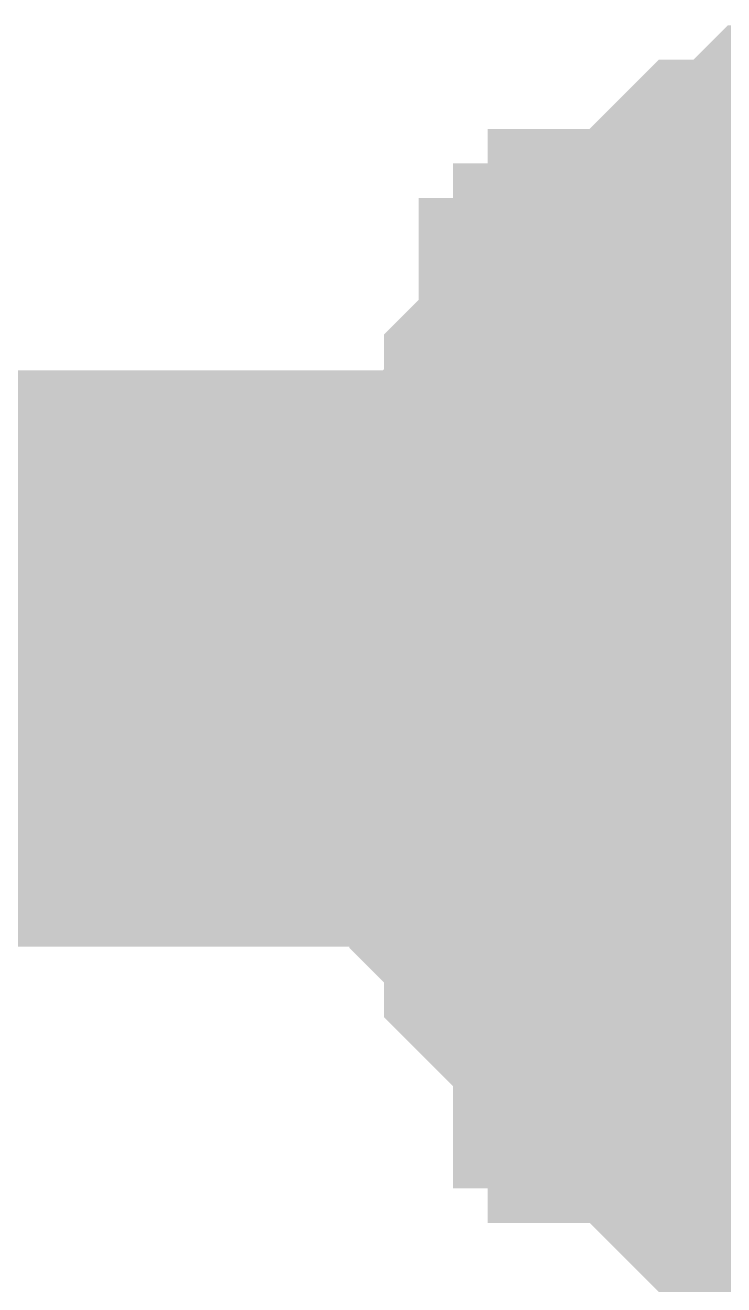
# Model space of a CAD drawing. Header units: inches. Extents: x 0 to 841, y 0 to 594.
# Drawn here: x 788.731 to 789.639, y 334.187 to 335.825 of the extents above; entities that cross this region are included whole.
import ezdxf

# ---------------------------------------------------------------- set-up
doc = ezdxf.new("R2010")
doc.units = ezdxf.units.IN
doc.layers.add('Sheet', color=255, linetype='Continuous')

msp = doc.modelspace()

# ---------------------------------------------------------------- linework, layer by layer
at = {"layer": 'Sheet'}
for points in [[(789.2572, 335.0009, 0.2997, 0.2997, 0), (789.2572, 335.0458, 0.2997, 0.2997, 0), (789.2572, 335.0907, 0.2997, 0.2997, 0), (789.2572, 335.0907, 0.2997, 0.2997, 0), (789.2572, 335.1357, 0.2997, 0.2997, 0), (789.2572, 335.1806, 0.2997, 0.2997, 0), (789.3021, 335.2255, 0.2997, 0.2997, 0), (789.3021, 335.2704, 0.2997, 0.2997, 0), (789.3021, 335.2704, 0.2997, 0.2997, 0), (789.347, 335.3153, 0.2997, 0.2997, 0), (789.347, 335.3603, 0.2997, 0.2997, 0), (789.347, 335.3603, 0.2997, 0.2997, 0), (789.392, 335.4052, 0.2997, 0.2997, 0), (789.392, 335.4501, 0.2997, 0.2997, 0), (789.4369, 335.4501, 0.2997, 0.2997, 0), (789.4369, 335.495, 0.2997, 0.2997, 0), (789.4818, 335.495, 0.2997, 0.2997, 0), (789.4818, 335.5399, 0.2997, 0.2997, 0), (789.5267, 335.5399, 0.2997, 0.2997, 0), (789.5716, 335.5848, 0.2997, 0.2997, 0), (789.5716, 335.5848, 0.2997, 0.2997, 0), (789.6165, 335.6298, 0.2997, 0.2997, 0), (789.6615, 335.6298, 0.2997, 0.2997, 0), (789.6615, 335.6298, 0.2997, 0.2997, 0), (789.7064, 335.6747, 0.2997, 0.2997, 0), (789.7513, 335.6747, 0.2997, 0.2997, 0), (789.7962, 335.6747, 0.2997, 0.2997, 0)], [(789.2572, 335.0009, 0.2997, 0.2997, 0), (789.2572, 335.0458, 0.2997, 0.2997, 0), (789.2572, 335.0907, 0.2997, 0.2997, 0), (789.2572, 335.0907, 0.2997, 0.2997, 0), (789.2572, 335.1357, 0.2997, 0.2997, 0), (789.2572, 335.1806, 0.2997, 0.2997, 0), (789.3021, 335.2255, 0.2997, 0.2997, 0), (789.3021, 335.2704, 0.2997, 0.2997, 0), (789.3021, 335.2704, 0.2997, 0.2997, 0), (789.347, 335.3153, 0.2997, 0.2997, 0), (789.347, 335.3603, 0.2997, 0.2997, 0), (789.347, 335.3603, 0.2997, 0.2997, 0), (789.392, 335.4052, 0.2997, 0.2997, 0), (789.392, 335.4501, 0.2997, 0.2997, 0), (789.4369, 335.4501, 0.2997, 0.2997, 0), (789.4369, 335.495, 0.2997, 0.2997, 0), (789.4818, 335.495, 0.2997, 0.2997, 0), (789.4818, 335.5399, 0.2997, 0.2997, 0), (789.5267, 335.5399, 0.2997, 0.2997, 0), (789.5716, 335.5848, 0.2997, 0.2997, 0), (789.5716, 335.5848, 0.2997, 0.2997, 0), (789.6165, 335.6298, 0.2997, 0.2997, 0), (789.6615, 335.6298, 0.2997, 0.2997, 0), (789.6615, 335.6298, 0.2997, 0.2997, 0), (789.7064, 335.6747, 0.2997, 0.2997, 0), (789.7513, 335.6747, 0.2997, 0.2997, 0), (789.7962, 335.6747, 0.2997, 0.2997, 0)], [(789.2572, 335.0009, 0.2997, 0.2997, 0), (789.2572, 335.0458, 0.2997, 0.2997, 0), (789.2572, 335.0907, 0.2997, 0.2997, 0), (789.2572, 335.0907, 0.2997, 0.2997, 0), (789.2572, 335.1357, 0.2997, 0.2997, 0), (789.2572, 335.1806, 0.2997, 0.2997, 0), (789.3021, 335.2255, 0.2997, 0.2997, 0), (789.3021, 335.2704, 0.2997, 0.2997, 0), (789.3021, 335.2704, 0.2997, 0.2997, 0), (789.347, 335.3153, 0.2997, 0.2997, 0), (789.347, 335.3603, 0.2997, 0.2997, 0), (789.347, 335.3603, 0.2997, 0.2997, 0), (789.392, 335.4052, 0.2997, 0.2997, 0), (789.392, 335.4501, 0.2997, 0.2997, 0), (789.4369, 335.4501, 0.2997, 0.2997, 0), (789.4369, 335.495, 0.2997, 0.2997, 0), (789.4818, 335.495, 0.2997, 0.2997, 0), (789.4818, 335.5399, 0.2997, 0.2997, 0), (789.5267, 335.5399, 0.2997, 0.2997, 0), (789.5716, 335.5848, 0.2997, 0.2997, 0), (789.5716, 335.5848, 0.2997, 0.2997, 0), (789.6165, 335.6298, 0.2997, 0.2997, 0), (789.6615, 335.6298, 0.2997, 0.2997, 0), (789.6615, 335.6298, 0.2997, 0.2997, 0), (789.7064, 335.6747, 0.2997, 0.2997, 0), (789.7513, 335.6747, 0.2997, 0.2997, 0), (789.7962, 335.6747, 0.2997, 0.2997, 0)], [(789.2572, 335.0009, 0.2997, 0.2997, 0), (789.2572, 335.0458, 0.2997, 0.2997, 0), (789.2572, 335.0907, 0.2997, 0.2997, 0), (789.2572, 335.0907, 0.2997, 0.2997, 0), (789.2572, 335.1357, 0.2997, 0.2997, 0), (789.2572, 335.1806, 0.2997, 0.2997, 0), (789.3021, 335.2255, 0.2997, 0.2997, 0), (789.3021, 335.2704, 0.2997, 0.2997, 0), (789.3021, 335.2704, 0.2997, 0.2997, 0), (789.347, 335.3153, 0.2997, 0.2997, 0), (789.347, 335.3603, 0.2997, 0.2997, 0), (789.347, 335.3603, 0.2997, 0.2997, 0), (789.392, 335.4052, 0.2997, 0.2997, 0), (789.392, 335.4501, 0.2997, 0.2997, 0), (789.4369, 335.4501, 0.2997, 0.2997, 0), (789.4369, 335.495, 0.2997, 0.2997, 0), (789.4818, 335.495, 0.2997, 0.2997, 0), (789.4818, 335.5399, 0.2997, 0.2997, 0), (789.5267, 335.5399, 0.2997, 0.2997, 0), (789.5716, 335.5848, 0.2997, 0.2997, 0), (789.5716, 335.5848, 0.2997, 0.2997, 0), (789.6165, 335.6298, 0.2997, 0.2997, 0), (789.6615, 335.6298, 0.2997, 0.2997, 0), (789.6615, 335.6298, 0.2997, 0.2997, 0), (789.7064, 335.6747, 0.2997, 0.2997, 0), (789.7513, 335.6747, 0.2997, 0.2997, 0), (789.7962, 335.6747, 0.2997, 0.2997, 0)], [(789.2572, 335.0009, 0.2997, 0.2997, 0), (789.2572, 335.0458, 0.2997, 0.2997, 0), (789.2572, 335.0907, 0.2997, 0.2997, 0), (789.2572, 335.0907, 0.2997, 0.2997, 0), (789.2572, 335.1357, 0.2997, 0.2997, 0), (789.2572, 335.1806, 0.2997, 0.2997, 0), (789.3021, 335.2255, 0.2997, 0.2997, 0), (789.3021, 335.2704, 0.2997, 0.2997, 0), (789.3021, 335.2704, 0.2997, 0.2997, 0), (789.347, 335.3153, 0.2997, 0.2997, 0), (789.347, 335.3603, 0.2997, 0.2997, 0), (789.347, 335.3603, 0.2997, 0.2997, 0), (789.392, 335.4052, 0.2997, 0.2997, 0), (789.392, 335.4501, 0.2997, 0.2997, 0), (789.4369, 335.4501, 0.2997, 0.2997, 0), (789.4369, 335.495, 0.2997, 0.2997, 0), (789.4818, 335.495, 0.2997, 0.2997, 0), (789.4818, 335.5399, 0.2997, 0.2997, 0), (789.5267, 335.5399, 0.2997, 0.2997, 0), (789.5716, 335.5848, 0.2997, 0.2997, 0), (789.5716, 335.5848, 0.2997, 0.2997, 0), (789.6165, 335.6298, 0.2997, 0.2997, 0), (789.6615, 335.6298, 0.2997, 0.2997, 0), (789.6615, 335.6298, 0.2997, 0.2997, 0), (789.7064, 335.6747, 0.2997, 0.2997, 0), (789.7513, 335.6747, 0.2997, 0.2997, 0), (789.7962, 335.6747, 0.2997, 0.2997, 0)], [(789.2572, 335.0009, 0.2997, 0.2997, 0), (789.2572, 335.0458, 0.2997, 0.2997, 0), (789.2572, 335.0907, 0.2997, 0.2997, 0), (789.2572, 335.0907, 0.2997, 0.2997, 0), (789.2572, 335.1357, 0.2997, 0.2997, 0), (789.2572, 335.1806, 0.2997, 0.2997, 0), (789.3021, 335.2255, 0.2997, 0.2997, 0), (789.3021, 335.2704, 0.2997, 0.2997, 0), (789.3021, 335.2704, 0.2997, 0.2997, 0), (789.347, 335.3153, 0.2997, 0.2997, 0), (789.347, 335.3603, 0.2997, 0.2997, 0), (789.347, 335.3603, 0.2997, 0.2997, 0), (789.392, 335.4052, 0.2997, 0.2997, 0), (789.392, 335.4501, 0.2997, 0.2997, 0), (789.4369, 335.4501, 0.2997, 0.2997, 0), (789.4369, 335.495, 0.2997, 0.2997, 0), (789.4818, 335.495, 0.2997, 0.2997, 0), (789.4818, 335.5399, 0.2997, 0.2997, 0), (789.5267, 335.5399, 0.2997, 0.2997, 0), (789.5716, 335.5848, 0.2997, 0.2997, 0), (789.5716, 335.5848, 0.2997, 0.2997, 0), (789.6165, 335.6298, 0.2997, 0.2997, 0), (789.6615, 335.6298, 0.2997, 0.2997, 0), (789.6615, 335.6298, 0.2997, 0.2997, 0), (789.7064, 335.6747, 0.2997, 0.2997, 0), (789.7513, 335.6747, 0.2997, 0.2997, 0), (789.7962, 335.6747, 0.2997, 0.2997, 0)], [(789.2572, 335.0009, 0.0991, 0.0991, 0), (789.2572, 335.0458, 0.0991, 0.0991, 0), (789.2572, 335.0907, 0.0991, 0.0991, 0), (789.2572, 335.0907, 0.0991, 0.0991, 0), (789.2572, 335.1357, 0.0991, 0.0991, 0), (789.2572, 335.1806, 0.0991, 0.0991, 0), (789.3021, 335.2255, 0.0991, 0.0991, 0), (789.3021, 335.2704, 0.0991, 0.0991, 0), (789.3021, 335.2704, 0.0991, 0.0991, 0), (789.347, 335.3153, 0.0991, 0.0991, 0), (789.347, 335.3603, 0.0991, 0.0991, 0), (789.347, 335.3603, 0.0991, 0.0991, 0), (789.392, 335.4052, 0.0991, 0.0991, 0), (789.392, 335.4501, 0.0991, 0.0991, 0), (789.4369, 335.4501, 0.0991, 0.0991, 0), (789.4369, 335.495, 0.0991, 0.0991, 0), (789.4818, 335.495, 0.0991, 0.0991, 0), (789.4818, 335.5399, 0.0991, 0.0991, 0), (789.5267, 335.5399, 0.0991, 0.0991, 0), (789.5716, 335.5848, 0.0991, 0.0991, 0), (789.5716, 335.5848, 0.0991, 0.0991, 0), (789.6165, 335.6298, 0.0991, 0.0991, 0), (789.6615, 335.6298, 0.0991, 0.0991, 0), (789.6615, 335.6298, 0.0991, 0.0991, 0), (789.7064, 335.6747, 0.0991, 0.0991, 0)], [(789.2572, 335.0009, 0.0991, 0.0991, 0), (789.2572, 335.0458, 0.0991, 0.0991, 0), (789.2572, 335.0907, 0.0991, 0.0991, 0), (789.2572, 335.0907, 0.0991, 0.0991, 0), (789.2572, 335.1357, 0.0991, 0.0991, 0), (789.2572, 335.1806, 0.0991, 0.0991, 0), (789.3021, 335.2255, 0.0991, 0.0991, 0), (789.3021, 335.2704, 0.0991, 0.0991, 0), (789.3021, 335.2704, 0.0991, 0.0991, 0), (789.347, 335.3153, 0.0991, 0.0991, 0), (789.347, 335.3603, 0.0991, 0.0991, 0), (789.347, 335.3603, 0.0991, 0.0991, 0), (789.392, 335.4052, 0.0991, 0.0991, 0), (789.392, 335.4501, 0.0991, 0.0991, 0), (789.4369, 335.4501, 0.0991, 0.0991, 0), (789.4369, 335.495, 0.0991, 0.0991, 0), (789.4818, 335.495, 0.0991, 0.0991, 0), (789.4818, 335.5399, 0.0991, 0.0991, 0), (789.5267, 335.5399, 0.0991, 0.0991, 0), (789.5716, 335.5848, 0.0991, 0.0991, 0), (789.5716, 335.5848, 0.0991, 0.0991, 0), (789.6165, 335.6298, 0.0991, 0.0991, 0), (789.6615, 335.6298, 0.0991, 0.0991, 0), (789.6615, 335.6298, 0.0991, 0.0991, 0), (789.7064, 335.6747, 0.0991, 0.0991, 0)], [(789.2572, 335.0009, 0.0991, 0.0991, 0), (789.2572, 335.0458, 0.0991, 0.0991, 0), (789.2572, 335.0907, 0.0991, 0.0991, 0), (789.2572, 335.0907, 0.0991, 0.0991, 0), (789.2572, 335.1357, 0.0991, 0.0991, 0), (789.2572, 335.1806, 0.0991, 0.0991, 0), (789.3021, 335.2255, 0.0991, 0.0991, 0), (789.3021, 335.2704, 0.0991, 0.0991, 0), (789.3021, 335.2704, 0.0991, 0.0991, 0), (789.347, 335.3153, 0.0991, 0.0991, 0), (789.347, 335.3603, 0.0991, 0.0991, 0), (789.347, 335.3603, 0.0991, 0.0991, 0), (789.392, 335.4052, 0.0991, 0.0991, 0), (789.392, 335.4501, 0.0991, 0.0991, 0), (789.4369, 335.4501, 0.0991, 0.0991, 0), (789.4369, 335.495, 0.0991, 0.0991, 0), (789.4818, 335.495, 0.0991, 0.0991, 0), (789.4818, 335.5399, 0.0991, 0.0991, 0), (789.5267, 335.5399, 0.0991, 0.0991, 0), (789.5716, 335.5848, 0.0991, 0.0991, 0), (789.5716, 335.5848, 0.0991, 0.0991, 0), (789.6165, 335.6298, 0.0991, 0.0991, 0), (789.6615, 335.6298, 0.0991, 0.0991, 0), (789.6615, 335.6298, 0.0991, 0.0991, 0), (789.7064, 335.6747, 0.0991, 0.0991, 0)], [(789.2572, 335.0009, 0.0991, 0.0991, 0), (789.2572, 335.0458, 0.0991, 0.0991, 0), (789.2572, 335.0907, 0.0991, 0.0991, 0), (789.2572, 335.0907, 0.0991, 0.0991, 0), (789.2572, 335.1357, 0.0991, 0.0991, 0), (789.2572, 335.1806, 0.0991, 0.0991, 0), (789.3021, 335.2255, 0.0991, 0.0991, 0), (789.3021, 335.2704, 0.0991, 0.0991, 0), (789.3021, 335.2704, 0.0991, 0.0991, 0), (789.347, 335.3153, 0.0991, 0.0991, 0), (789.347, 335.3603, 0.0991, 0.0991, 0), (789.347, 335.3603, 0.0991, 0.0991, 0), (789.392, 335.4052, 0.0991, 0.0991, 0), (789.392, 335.4501, 0.0991, 0.0991, 0), (789.4369, 335.4501, 0.0991, 0.0991, 0), (789.4369, 335.495, 0.0991, 0.0991, 0), (789.4818, 335.495, 0.0991, 0.0991, 0), (789.4818, 335.5399, 0.0991, 0.0991, 0), (789.5267, 335.5399, 0.0991, 0.0991, 0), (789.5716, 335.5848, 0.0991, 0.0991, 0), (789.5716, 335.5848, 0.0991, 0.0991, 0), (789.6165, 335.6298, 0.0991, 0.0991, 0), (789.6615, 335.6298, 0.0991, 0.0991, 0), (789.6615, 335.6298, 0.0991, 0.0991, 0), (789.7064, 335.6747, 0.0991, 0.0991, 0)], [(789.2572, 335.0009, 0.0991, 0.0991, 0), (789.2572, 335.0458, 0.0991, 0.0991, 0), (789.2572, 335.0907, 0.0991, 0.0991, 0), (789.2572, 335.0907, 0.0991, 0.0991, 0), (789.2572, 335.1357, 0.0991, 0.0991, 0), (789.2572, 335.1806, 0.0991, 0.0991, 0), (789.3021, 335.2255, 0.0991, 0.0991, 0), (789.3021, 335.2704, 0.0991, 0.0991, 0), (789.3021, 335.2704, 0.0991, 0.0991, 0), (789.347, 335.3153, 0.0991, 0.0991, 0), (789.347, 335.3603, 0.0991, 0.0991, 0), (789.347, 335.3603, 0.0991, 0.0991, 0), (789.392, 335.4052, 0.0991, 0.0991, 0), (789.392, 335.4501, 0.0991, 0.0991, 0), (789.4369, 335.4501, 0.0991, 0.0991, 0), (789.4369, 335.495, 0.0991, 0.0991, 0), (789.4818, 335.495, 0.0991, 0.0991, 0), (789.4818, 335.5399, 0.0991, 0.0991, 0), (789.5267, 335.5399, 0.0991, 0.0991, 0), (789.5716, 335.5848, 0.0991, 0.0991, 0), (789.5716, 335.5848, 0.0991, 0.0991, 0), (789.6165, 335.6298, 0.0991, 0.0991, 0), (789.6615, 335.6298, 0.0991, 0.0991, 0), (789.6615, 335.6298, 0.0991, 0.0991, 0), (789.7064, 335.6747, 0.0991, 0.0991, 0)], [(789.2572, 335.0009, 0.0991, 0.0991, 0), (789.2572, 335.0458, 0.0991, 0.0991, 0), (789.2572, 335.0907, 0.0991, 0.0991, 0), (789.2572, 335.0907, 0.0991, 0.0991, 0), (789.2572, 335.1357, 0.0991, 0.0991, 0), (789.2572, 335.1806, 0.0991, 0.0991, 0), (789.3021, 335.2255, 0.0991, 0.0991, 0), (789.3021, 335.2704, 0.0991, 0.0991, 0), (789.3021, 335.2704, 0.0991, 0.0991, 0), (789.347, 335.3153, 0.0991, 0.0991, 0), (789.347, 335.3603, 0.0991, 0.0991, 0), (789.347, 335.3603, 0.0991, 0.0991, 0), (789.392, 335.4052, 0.0991, 0.0991, 0), (789.392, 335.4501, 0.0991, 0.0991, 0), (789.4369, 335.4501, 0.0991, 0.0991, 0), (789.4369, 335.495, 0.0991, 0.0991, 0), (789.4818, 335.495, 0.0991, 0.0991, 0), (789.4818, 335.5399, 0.0991, 0.0991, 0), (789.5267, 335.5399, 0.0991, 0.0991, 0), (789.5716, 335.5848, 0.0991, 0.0991, 0), (789.5716, 335.5848, 0.0991, 0.0991, 0), (789.6165, 335.6298, 0.0991, 0.0991, 0), (789.6615, 335.6298, 0.0991, 0.0991, 0), (789.6615, 335.6298, 0.0991, 0.0991, 0), (789.7064, 335.6747, 0.0991, 0.0991, 0)], [(789.4818, 335.0009, 0.2997, 0.2997, 0), (789.4818, 335.0458, 0.2997, 0.2997, 0), (789.4818, 335.0458, 0.2997, 0.2997, 0), (789.4818, 335.0907, 0.2997, 0.2997, 0), (789.4818, 335.0907, 0.2997, 0.2997, 0), (789.4818, 335.1357, 0.2997, 0.2997, 0), (789.5267, 335.1357, 0.2997, 0.2997, 0), (789.5267, 335.1806, 0.2997, 0.2997, 0), (789.5267, 335.1806, 0.2997, 0.2997, 0), (789.5267, 335.2255, 0.2997, 0.2997, 0), (789.5267, 335.2255, 0.2997, 0.2997, 0), (789.5716, 335.2704, 0.2997, 0.2997, 0), (789.5716, 335.2704, 0.2997, 0.2997, 0), (789.5716, 335.3153, 0.2997, 0.2997, 0), (789.6165, 335.3153, 0.2997, 0.2997, 0), (789.6165, 335.3153, 0.2997, 0.2997, 0), (789.6165, 335.3603, 0.2997, 0.2997, 0), (789.6615, 335.3603, 0.2997, 0.2997, 0), (789.6615, 335.3603, 0.2997, 0.2997, 0), (789.7064, 335.4052, 0.2997, 0.2997, 0), (789.7064, 335.4052, 0.2997, 0.2997, 0), (789.7513, 335.4052, 0.2997, 0.2997, 0), (789.7513, 335.4501, 0.2997, 0.2997, 0), (789.7962, 335.4501, 0.2997, 0.2997, 0)], [(789.4818, 335.0009, 0.2997, 0.2997, 0), (789.4818, 335.0458, 0.2997, 0.2997, 0), (789.4818, 335.0458, 0.2997, 0.2997, 0), (789.4818, 335.0907, 0.2997, 0.2997, 0), (789.4818, 335.0907, 0.2997, 0.2997, 0), (789.4818, 335.1357, 0.2997, 0.2997, 0), (789.5267, 335.1357, 0.2997, 0.2997, 0), (789.5267, 335.1806, 0.2997, 0.2997, 0), (789.5267, 335.1806, 0.2997, 0.2997, 0), (789.5267, 335.2255, 0.2997, 0.2997, 0), (789.5267, 335.2255, 0.2997, 0.2997, 0), (789.5716, 335.2704, 0.2997, 0.2997, 0), (789.5716, 335.2704, 0.2997, 0.2997, 0), (789.5716, 335.3153, 0.2997, 0.2997, 0), (789.6165, 335.3153, 0.2997, 0.2997, 0), (789.6165, 335.3153, 0.2997, 0.2997, 0), (789.6165, 335.3603, 0.2997, 0.2997, 0), (789.6615, 335.3603, 0.2997, 0.2997, 0), (789.6615, 335.3603, 0.2997, 0.2997, 0), (789.7064, 335.4052, 0.2997, 0.2997, 0), (789.7064, 335.4052, 0.2997, 0.2997, 0), (789.7513, 335.4052, 0.2997, 0.2997, 0), (789.7513, 335.4501, 0.2997, 0.2997, 0), (789.7962, 335.4501, 0.2997, 0.2997, 0)], [(789.4818, 335.0009, 0.2997, 0.2997, 0), (789.4818, 335.0458, 0.2997, 0.2997, 0), (789.4818, 335.0458, 0.2997, 0.2997, 0), (789.4818, 335.0907, 0.2997, 0.2997, 0), (789.4818, 335.0907, 0.2997, 0.2997, 0), (789.4818, 335.1357, 0.2997, 0.2997, 0), (789.5267, 335.1357, 0.2997, 0.2997, 0), (789.5267, 335.1806, 0.2997, 0.2997, 0), (789.5267, 335.1806, 0.2997, 0.2997, 0), (789.5267, 335.2255, 0.2997, 0.2997, 0), (789.5267, 335.2255, 0.2997, 0.2997, 0), (789.5716, 335.2704, 0.2997, 0.2997, 0), (789.5716, 335.2704, 0.2997, 0.2997, 0), (789.5716, 335.3153, 0.2997, 0.2997, 0), (789.6165, 335.3153, 0.2997, 0.2997, 0), (789.6165, 335.3153, 0.2997, 0.2997, 0), (789.6165, 335.3603, 0.2997, 0.2997, 0), (789.6615, 335.3603, 0.2997, 0.2997, 0), (789.6615, 335.3603, 0.2997, 0.2997, 0), (789.7064, 335.4052, 0.2997, 0.2997, 0), (789.7064, 335.4052, 0.2997, 0.2997, 0), (789.7513, 335.4052, 0.2997, 0.2997, 0), (789.7513, 335.4501, 0.2997, 0.2997, 0), (789.7962, 335.4501, 0.2997, 0.2997, 0)], [(789.4818, 335.0009, 0.2997, 0.2997, 0), (789.4818, 335.0458, 0.2997, 0.2997, 0), (789.4818, 335.0458, 0.2997, 0.2997, 0), (789.4818, 335.0907, 0.2997, 0.2997, 0), (789.4818, 335.0907, 0.2997, 0.2997, 0), (789.4818, 335.1357, 0.2997, 0.2997, 0), (789.5267, 335.1357, 0.2997, 0.2997, 0), (789.5267, 335.1806, 0.2997, 0.2997, 0), (789.5267, 335.1806, 0.2997, 0.2997, 0), (789.5267, 335.2255, 0.2997, 0.2997, 0), (789.5267, 335.2255, 0.2997, 0.2997, 0), (789.5716, 335.2704, 0.2997, 0.2997, 0), (789.5716, 335.2704, 0.2997, 0.2997, 0), (789.5716, 335.3153, 0.2997, 0.2997, 0), (789.6165, 335.3153, 0.2997, 0.2997, 0), (789.6165, 335.3153, 0.2997, 0.2997, 0), (789.6165, 335.3603, 0.2997, 0.2997, 0), (789.6615, 335.3603, 0.2997, 0.2997, 0), (789.6615, 335.3603, 0.2997, 0.2997, 0), (789.7064, 335.4052, 0.2997, 0.2997, 0), (789.7064, 335.4052, 0.2997, 0.2997, 0), (789.7513, 335.4052, 0.2997, 0.2997, 0), (789.7513, 335.4501, 0.2997, 0.2997, 0), (789.7962, 335.4501, 0.2997, 0.2997, 0)], [(789.4818, 335.0009, 0.0991, 0.0991, 0), (789.4818, 335.0458, 0.0991, 0.0991, 0), (789.4818, 335.0458, 0.0991, 0.0991, 0), (789.4818, 335.0907, 0.0991, 0.0991, 0), (789.4818, 335.0907, 0.0991, 0.0991, 0), (789.4818, 335.1357, 0.0991, 0.0991, 0), (789.5267, 335.1357, 0.0991, 0.0991, 0), (789.5267, 335.1806, 0.0991, 0.0991, 0), (789.5267, 335.1806, 0.0991, 0.0991, 0), (789.5267, 335.2255, 0.0991, 0.0991, 0), (789.5267, 335.2255, 0.0991, 0.0991, 0), (789.5716, 335.2704, 0.0991, 0.0991, 0), (789.5716, 335.2704, 0.0991, 0.0991, 0), (789.5716, 335.3153, 0.0991, 0.0991, 0), (789.6165, 335.3153, 0.0991, 0.0991, 0), (789.6165, 335.3153, 0.0991, 0.0991, 0), (789.6165, 335.3603, 0.0991, 0.0991, 0), (789.6615, 335.3603, 0.0991, 0.0991, 0), (789.6615, 335.3603, 0.0991, 0.0991, 0), (789.7064, 335.4052, 0.0991, 0.0991, 0)], [(789.4818, 335.0009, 0.0991, 0.0991, 0), (789.4818, 335.0458, 0.0991, 0.0991, 0), (789.4818, 335.0458, 0.0991, 0.0991, 0), (789.4818, 335.0907, 0.0991, 0.0991, 0), (789.4818, 335.0907, 0.0991, 0.0991, 0), (789.4818, 335.1357, 0.0991, 0.0991, 0), (789.5267, 335.1357, 0.0991, 0.0991, 0), (789.5267, 335.1806, 0.0991, 0.0991, 0), (789.5267, 335.1806, 0.0991, 0.0991, 0), (789.5267, 335.2255, 0.0991, 0.0991, 0), (789.5267, 335.2255, 0.0991, 0.0991, 0), (789.5716, 335.2704, 0.0991, 0.0991, 0), (789.5716, 335.2704, 0.0991, 0.0991, 0), (789.5716, 335.3153, 0.0991, 0.0991, 0), (789.6165, 335.3153, 0.0991, 0.0991, 0), (789.6165, 335.3153, 0.0991, 0.0991, 0), (789.6165, 335.3603, 0.0991, 0.0991, 0), (789.6615, 335.3603, 0.0991, 0.0991, 0), (789.6615, 335.3603, 0.0991, 0.0991, 0), (789.7064, 335.4052, 0.0991, 0.0991, 0)], [(789.4818, 335.0009, 0.0991, 0.0991, 0), (789.4818, 335.0458, 0.0991, 0.0991, 0), (789.4818, 335.0458, 0.0991, 0.0991, 0), (789.4818, 335.0907, 0.0991, 0.0991, 0), (789.4818, 335.0907, 0.0991, 0.0991, 0), (789.4818, 335.1357, 0.0991, 0.0991, 0), (789.5267, 335.1357, 0.0991, 0.0991, 0), (789.5267, 335.1806, 0.0991, 0.0991, 0), (789.5267, 335.1806, 0.0991, 0.0991, 0), (789.5267, 335.2255, 0.0991, 0.0991, 0), (789.5267, 335.2255, 0.0991, 0.0991, 0), (789.5716, 335.2704, 0.0991, 0.0991, 0), (789.5716, 335.2704, 0.0991, 0.0991, 0), (789.5716, 335.3153, 0.0991, 0.0991, 0), (789.6165, 335.3153, 0.0991, 0.0991, 0), (789.6165, 335.3153, 0.0991, 0.0991, 0), (789.6165, 335.3603, 0.0991, 0.0991, 0), (789.6615, 335.3603, 0.0991, 0.0991, 0), (789.6615, 335.3603, 0.0991, 0.0991, 0), (789.7064, 335.4052, 0.0991, 0.0991, 0)], [(789.4818, 335.0009, 0.0991, 0.0991, 0), (789.4818, 335.0458, 0.0991, 0.0991, 0), (789.4818, 335.0458, 0.0991, 0.0991, 0), (789.4818, 335.0907, 0.0991, 0.0991, 0), (789.4818, 335.0907, 0.0991, 0.0991, 0), (789.4818, 335.1357, 0.0991, 0.0991, 0), (789.5267, 335.1357, 0.0991, 0.0991, 0), (789.5267, 335.1806, 0.0991, 0.0991, 0), (789.5267, 335.1806, 0.0991, 0.0991, 0), (789.5267, 335.2255, 0.0991, 0.0991, 0), (789.5267, 335.2255, 0.0991, 0.0991, 0), (789.5716, 335.2704, 0.0991, 0.0991, 0), (789.5716, 335.2704, 0.0991, 0.0991, 0), (789.5716, 335.3153, 0.0991, 0.0991, 0), (789.6165, 335.3153, 0.0991, 0.0991, 0), (789.6165, 335.3153, 0.0991, 0.0991, 0), (789.6165, 335.3603, 0.0991, 0.0991, 0), (789.6615, 335.3603, 0.0991, 0.0991, 0), (789.6615, 335.3603, 0.0991, 0.0991, 0), (789.7064, 335.4052, 0.0991, 0.0991, 0)], [(790.0208, 335.0009, 0.7493, 0.7493, 0), (752.5162, 335.0009, 0.7493, 0.7493, 0)], [(789.7962, 334.2822, 0.2997, 0.2997, 0), (789.7513, 334.2822, 0.2997, 0.2997, 0), (789.7064, 334.2822, 0.2997, 0.2997, 0), (789.6615, 334.3271, 0.2997, 0.2997, 0), (789.6615, 334.3271, 0.2997, 0.2997, 0), (789.6165, 334.3271, 0.2997, 0.2997, 0), (789.5716, 334.3721, 0.2997, 0.2997, 0), (789.5716, 334.3721, 0.2997, 0.2997, 0), (789.5267, 334.417, 0.2997, 0.2997, 0), (789.4818, 334.417, 0.2997, 0.2997, 0), (789.4818, 334.4619, 0.2997, 0.2997, 0), (789.4369, 334.4619, 0.2997, 0.2997, 0), (789.4369, 334.5068, 0.2997, 0.2997, 0), (789.392, 334.5517, 0.2997, 0.2997, 0), (789.392, 334.5517, 0.2997, 0.2997, 0), (789.347, 334.5966, 0.2997, 0.2997, 0), (789.347, 334.6416, 0.2997, 0.2997, 0), (789.347, 334.6416, 0.2997, 0.2997, 0), (789.3021, 334.6865, 0.2997, 0.2997, 0), (789.3021, 334.7314, 0.2997, 0.2997, 0), (789.3021, 334.7763, 0.2997, 0.2997, 0), (789.2572, 334.8212, 0.2997, 0.2997, 0), (789.2572, 334.8212, 0.2997, 0.2997, 0), (789.2572, 334.8662, 0.2997, 0.2997, 0), (789.2572, 334.9111, 0.2997, 0.2997, 0), (789.2572, 334.956, 0.2997, 0.2997, 0), (789.2572, 335.0009, 0.2997, 0.2997, 0)], [(789.2572, 335.0009, 0.2997, 0.2997, 0), (789.2572, 335.0009, 0.2997, 0.2997, 0)], [(789.7962, 334.2822, 0.2997, 0.2997, 0), (789.7513, 334.2822, 0.2997, 0.2997, 0), (789.7064, 334.2822, 0.2997, 0.2997, 0), (789.6615, 334.3271, 0.2997, 0.2997, 0), (789.6615, 334.3271, 0.2997, 0.2997, 0), (789.6165, 334.3271, 0.2997, 0.2997, 0), (789.5716, 334.3721, 0.2997, 0.2997, 0), (789.5716, 334.3721, 0.2997, 0.2997, 0), (789.5267, 334.417, 0.2997, 0.2997, 0), (789.4818, 334.417, 0.2997, 0.2997, 0), (789.4818, 334.4619, 0.2997, 0.2997, 0), (789.4369, 334.4619, 0.2997, 0.2997, 0), (789.4369, 334.5068, 0.2997, 0.2997, 0), (789.392, 334.5517, 0.2997, 0.2997, 0), (789.392, 334.5517, 0.2997, 0.2997, 0), (789.347, 334.5966, 0.2997, 0.2997, 0), (789.347, 334.6416, 0.2997, 0.2997, 0), (789.347, 334.6416, 0.2997, 0.2997, 0), (789.3021, 334.6865, 0.2997, 0.2997, 0), (789.3021, 334.7314, 0.2997, 0.2997, 0), (789.3021, 334.7763, 0.2997, 0.2997, 0), (789.2572, 334.8212, 0.2997, 0.2997, 0), (789.2572, 334.8212, 0.2997, 0.2997, 0), (789.2572, 334.8662, 0.2997, 0.2997, 0), (789.2572, 334.9111, 0.2997, 0.2997, 0), (789.2572, 334.956, 0.2997, 0.2997, 0), (789.2572, 335.0009, 0.2997, 0.2997, 0)], [(789.2572, 335.0009, 0.2997, 0.2997, 0), (789.2572, 335.0009, 0.2997, 0.2997, 0)], [(789.7962, 334.2822, 0.2997, 0.2997, 0), (789.7513, 334.2822, 0.2997, 0.2997, 0), (789.7064, 334.2822, 0.2997, 0.2997, 0), (789.6615, 334.3271, 0.2997, 0.2997, 0), (789.6615, 334.3271, 0.2997, 0.2997, 0), (789.6165, 334.3271, 0.2997, 0.2997, 0), (789.5716, 334.3721, 0.2997, 0.2997, 0), (789.5716, 334.3721, 0.2997, 0.2997, 0), (789.5267, 334.417, 0.2997, 0.2997, 0), (789.4818, 334.417, 0.2997, 0.2997, 0), (789.4818, 334.4619, 0.2997, 0.2997, 0), (789.4369, 334.4619, 0.2997, 0.2997, 0), (789.4369, 334.5068, 0.2997, 0.2997, 0), (789.392, 334.5517, 0.2997, 0.2997, 0), (789.392, 334.5517, 0.2997, 0.2997, 0), (789.347, 334.5966, 0.2997, 0.2997, 0), (789.347, 334.6416, 0.2997, 0.2997, 0), (789.347, 334.6416, 0.2997, 0.2997, 0), (789.3021, 334.6865, 0.2997, 0.2997, 0), (789.3021, 334.7314, 0.2997, 0.2997, 0), (789.3021, 334.7763, 0.2997, 0.2997, 0), (789.2572, 334.8212, 0.2997, 0.2997, 0), (789.2572, 334.8212, 0.2997, 0.2997, 0), (789.2572, 334.8662, 0.2997, 0.2997, 0), (789.2572, 334.9111, 0.2997, 0.2997, 0), (789.2572, 334.956, 0.2997, 0.2997, 0), (789.2572, 335.0009, 0.2997, 0.2997, 0)], [(789.2572, 335.0009, 0.2997, 0.2997, 0), (789.2572, 335.0009, 0.2997, 0.2997, 0)], [(789.7962, 334.2822, 0.2997, 0.2997, 0), (789.7513, 334.2822, 0.2997, 0.2997, 0), (789.7064, 334.2822, 0.2997, 0.2997, 0), (789.6615, 334.3271, 0.2997, 0.2997, 0), (789.6615, 334.3271, 0.2997, 0.2997, 0), (789.6165, 334.3271, 0.2997, 0.2997, 0), (789.5716, 334.3721, 0.2997, 0.2997, 0), (789.5716, 334.3721, 0.2997, 0.2997, 0), (789.5267, 334.417, 0.2997, 0.2997, 0), (789.4818, 334.417, 0.2997, 0.2997, 0), (789.4818, 334.4619, 0.2997, 0.2997, 0), (789.4369, 334.4619, 0.2997, 0.2997, 0), (789.4369, 334.5068, 0.2997, 0.2997, 0), (789.392, 334.5517, 0.2997, 0.2997, 0), (789.392, 334.5517, 0.2997, 0.2997, 0), (789.347, 334.5966, 0.2997, 0.2997, 0), (789.347, 334.6416, 0.2997, 0.2997, 0), (789.347, 334.6416, 0.2997, 0.2997, 0), (789.3021, 334.6865, 0.2997, 0.2997, 0), (789.3021, 334.7314, 0.2997, 0.2997, 0), (789.3021, 334.7763, 0.2997, 0.2997, 0), (789.2572, 334.8212, 0.2997, 0.2997, 0), (789.2572, 334.8212, 0.2997, 0.2997, 0), (789.2572, 334.8662, 0.2997, 0.2997, 0), (789.2572, 334.9111, 0.2997, 0.2997, 0), (789.2572, 334.956, 0.2997, 0.2997, 0), (789.2572, 335.0009, 0.2997, 0.2997, 0)], [(789.2572, 335.0009, 0.2997, 0.2997, 0), (789.2572, 335.0009, 0.2997, 0.2997, 0)], [(789.7962, 334.2822, 0.2997, 0.2997, 0), (789.7513, 334.2822, 0.2997, 0.2997, 0), (789.7064, 334.2822, 0.2997, 0.2997, 0), (789.6615, 334.3271, 0.2997, 0.2997, 0), (789.6615, 334.3271, 0.2997, 0.2997, 0), (789.6165, 334.3271, 0.2997, 0.2997, 0), (789.5716, 334.3721, 0.2997, 0.2997, 0), (789.5716, 334.3721, 0.2997, 0.2997, 0), (789.5267, 334.417, 0.2997, 0.2997, 0), (789.4818, 334.417, 0.2997, 0.2997, 0), (789.4818, 334.4619, 0.2997, 0.2997, 0), (789.4369, 334.4619, 0.2997, 0.2997, 0), (789.4369, 334.5068, 0.2997, 0.2997, 0), (789.392, 334.5517, 0.2997, 0.2997, 0), (789.392, 334.5517, 0.2997, 0.2997, 0), (789.347, 334.5966, 0.2997, 0.2997, 0), (789.347, 334.6416, 0.2997, 0.2997, 0), (789.347, 334.6416, 0.2997, 0.2997, 0), (789.3021, 334.6865, 0.2997, 0.2997, 0), (789.3021, 334.7314, 0.2997, 0.2997, 0), (789.3021, 334.7763, 0.2997, 0.2997, 0), (789.2572, 334.8212, 0.2997, 0.2997, 0), (789.2572, 334.8212, 0.2997, 0.2997, 0), (789.2572, 334.8662, 0.2997, 0.2997, 0), (789.2572, 334.9111, 0.2997, 0.2997, 0), (789.2572, 334.956, 0.2997, 0.2997, 0), (789.2572, 335.0009, 0.2997, 0.2997, 0)], [(789.2572, 335.0009, 0.2997, 0.2997, 0), (789.2572, 335.0009, 0.2997, 0.2997, 0)], [(789.7962, 334.2822, 0.2997, 0.2997, 0), (789.7513, 334.2822, 0.2997, 0.2997, 0), (789.7064, 334.2822, 0.2997, 0.2997, 0), (789.6615, 334.3271, 0.2997, 0.2997, 0), (789.6615, 334.3271, 0.2997, 0.2997, 0), (789.6165, 334.3271, 0.2997, 0.2997, 0), (789.5716, 334.3721, 0.2997, 0.2997, 0), (789.5716, 334.3721, 0.2997, 0.2997, 0), (789.5267, 334.417, 0.2997, 0.2997, 0), (789.4818, 334.417, 0.2997, 0.2997, 0), (789.4818, 334.4619, 0.2997, 0.2997, 0), (789.4369, 334.4619, 0.2997, 0.2997, 0), (789.4369, 334.5068, 0.2997, 0.2997, 0), (789.392, 334.5517, 0.2997, 0.2997, 0), (789.392, 334.5517, 0.2997, 0.2997, 0), (789.347, 334.5966, 0.2997, 0.2997, 0), (789.347, 334.6416, 0.2997, 0.2997, 0), (789.347, 334.6416, 0.2997, 0.2997, 0), (789.3021, 334.6865, 0.2997, 0.2997, 0), (789.3021, 334.7314, 0.2997, 0.2997, 0), (789.3021, 334.7763, 0.2997, 0.2997, 0), (789.2572, 334.8212, 0.2997, 0.2997, 0), (789.2572, 334.8212, 0.2997, 0.2997, 0), (789.2572, 334.8662, 0.2997, 0.2997, 0), (789.2572, 334.9111, 0.2997, 0.2997, 0), (789.2572, 334.956, 0.2997, 0.2997, 0), (789.2572, 335.0009, 0.2997, 0.2997, 0)], [(789.2572, 335.0009, 0.2997, 0.2997, 0), (789.2572, 335.0009, 0.2997, 0.2997, 0)], [(789.7962, 334.5068, 0.2997, 0.2997, 0), (789.7513, 334.5068, 0.2997, 0.2997, 0), (789.7513, 334.5517, 0.2997, 0.2997, 0), (789.7064, 334.5517, 0.2997, 0.2997, 0), (789.7064, 334.5517, 0.2997, 0.2997, 0), (789.6615, 334.5966, 0.2997, 0.2997, 0), (789.6615, 334.5966, 0.2997, 0.2997, 0), (789.6165, 334.5966, 0.2997, 0.2997, 0), (789.6165, 334.6416, 0.2997, 0.2997, 0), (789.6165, 334.6416, 0.2997, 0.2997, 0), (789.5716, 334.6865, 0.2997, 0.2997, 0), (789.5716, 334.6865, 0.2997, 0.2997, 0), (789.5716, 334.7314, 0.2997, 0.2997, 0), (789.5267, 334.7314, 0.2997, 0.2997, 0), (789.5267, 334.7763, 0.2997, 0.2997, 0), (789.5267, 334.7763, 0.2997, 0.2997, 0), (789.5267, 334.8212, 0.2997, 0.2997, 0), (789.5267, 334.8212, 0.2997, 0.2997, 0), (789.4818, 334.8662, 0.2997, 0.2997, 0), (789.4818, 334.8662, 0.2997, 0.2997, 0), (789.4818, 334.9111, 0.2997, 0.2997, 0), (789.4818, 334.956, 0.2997, 0.2997, 0), (789.4818, 334.956, 0.2997, 0.2997, 0), (789.4818, 335.0009, 0.2997, 0.2997, 0)], [(789.4818, 335.0009, 0.2997, 0.2997, 0), (789.4818, 335.0009, 0.2997, 0.2997, 0)], [(789.7962, 334.5068, 0.2997, 0.2997, 0), (789.7513, 334.5068, 0.2997, 0.2997, 0), (789.7513, 334.5517, 0.2997, 0.2997, 0), (789.7064, 334.5517, 0.2997, 0.2997, 0), (789.7064, 334.5517, 0.2997, 0.2997, 0), (789.6615, 334.5966, 0.2997, 0.2997, 0), (789.6615, 334.5966, 0.2997, 0.2997, 0), (789.6165, 334.5966, 0.2997, 0.2997, 0), (789.6165, 334.6416, 0.2997, 0.2997, 0), (789.6165, 334.6416, 0.2997, 0.2997, 0), (789.5716, 334.6865, 0.2997, 0.2997, 0), (789.5716, 334.6865, 0.2997, 0.2997, 0), (789.5716, 334.7314, 0.2997, 0.2997, 0), (789.5267, 334.7314, 0.2997, 0.2997, 0), (789.5267, 334.7763, 0.2997, 0.2997, 0), (789.5267, 334.7763, 0.2997, 0.2997, 0), (789.5267, 334.8212, 0.2997, 0.2997, 0), (789.5267, 334.8212, 0.2997, 0.2997, 0), (789.4818, 334.8662, 0.2997, 0.2997, 0), (789.4818, 334.8662, 0.2997, 0.2997, 0), (789.4818, 334.9111, 0.2997, 0.2997, 0), (789.4818, 334.956, 0.2997, 0.2997, 0), (789.4818, 334.956, 0.2997, 0.2997, 0), (789.4818, 335.0009, 0.2997, 0.2997, 0)], [(789.4818, 335.0009, 0.2997, 0.2997, 0), (789.4818, 335.0009, 0.2997, 0.2997, 0)], [(789.7962, 334.5068, 0.2997, 0.2997, 0), (789.7513, 334.5068, 0.2997, 0.2997, 0), (789.7513, 334.5517, 0.2997, 0.2997, 0), (789.7064, 334.5517, 0.2997, 0.2997, 0), (789.7064, 334.5517, 0.2997, 0.2997, 0), (789.6615, 334.5966, 0.2997, 0.2997, 0), (789.6615, 334.5966, 0.2997, 0.2997, 0), (789.6165, 334.5966, 0.2997, 0.2997, 0), (789.6165, 334.6416, 0.2997, 0.2997, 0), (789.6165, 334.6416, 0.2997, 0.2997, 0), (789.5716, 334.6865, 0.2997, 0.2997, 0), (789.5716, 334.6865, 0.2997, 0.2997, 0), (789.5716, 334.7314, 0.2997, 0.2997, 0), (789.5267, 334.7314, 0.2997, 0.2997, 0), (789.5267, 334.7763, 0.2997, 0.2997, 0), (789.5267, 334.7763, 0.2997, 0.2997, 0), (789.5267, 334.8212, 0.2997, 0.2997, 0), (789.5267, 334.8212, 0.2997, 0.2997, 0), (789.4818, 334.8662, 0.2997, 0.2997, 0), (789.4818, 334.8662, 0.2997, 0.2997, 0), (789.4818, 334.9111, 0.2997, 0.2997, 0), (789.4818, 334.956, 0.2997, 0.2997, 0), (789.4818, 334.956, 0.2997, 0.2997, 0), (789.4818, 335.0009, 0.2997, 0.2997, 0)], [(789.4818, 335.0009, 0.2997, 0.2997, 0), (789.4818, 335.0009, 0.2997, 0.2997, 0)], [(789.7962, 334.5068, 0.2997, 0.2997, 0), (789.7513, 334.5068, 0.2997, 0.2997, 0), (789.7513, 334.5517, 0.2997, 0.2997, 0), (789.7064, 334.5517, 0.2997, 0.2997, 0), (789.7064, 334.5517, 0.2997, 0.2997, 0), (789.6615, 334.5966, 0.2997, 0.2997, 0), (789.6615, 334.5966, 0.2997, 0.2997, 0), (789.6165, 334.5966, 0.2997, 0.2997, 0), (789.6165, 334.6416, 0.2997, 0.2997, 0), (789.6165, 334.6416, 0.2997, 0.2997, 0), (789.5716, 334.6865, 0.2997, 0.2997, 0), (789.5716, 334.6865, 0.2997, 0.2997, 0), (789.5716, 334.7314, 0.2997, 0.2997, 0), (789.5267, 334.7314, 0.2997, 0.2997, 0), (789.5267, 334.7763, 0.2997, 0.2997, 0), (789.5267, 334.7763, 0.2997, 0.2997, 0), (789.5267, 334.8212, 0.2997, 0.2997, 0), (789.5267, 334.8212, 0.2997, 0.2997, 0), (789.4818, 334.8662, 0.2997, 0.2997, 0), (789.4818, 334.8662, 0.2997, 0.2997, 0), (789.4818, 334.9111, 0.2997, 0.2997, 0), (789.4818, 334.956, 0.2997, 0.2997, 0), (789.4818, 334.956, 0.2997, 0.2997, 0), (789.4818, 335.0009, 0.2997, 0.2997, 0)], [(789.4818, 335.0009, 0.2997, 0.2997, 0), (789.4818, 335.0009, 0.2997, 0.2997, 0)], [(789.7064, 334.2822, 0.0991, 0.0991, 0), (789.6615, 334.3271, 0.0991, 0.0991, 0), (789.6615, 334.3271, 0.0991, 0.0991, 0), (789.6165, 334.3271, 0.0991, 0.0991, 0), (789.5716, 334.3721, 0.0991, 0.0991, 0), (789.5716, 334.3721, 0.0991, 0.0991, 0), (789.5267, 334.417, 0.0991, 0.0991, 0), (789.4818, 334.417, 0.0991, 0.0991, 0), (789.4818, 334.4619, 0.0991, 0.0991, 0), (789.4369, 334.4619, 0.0991, 0.0991, 0), (789.4369, 334.5068, 0.0991, 0.0991, 0), (789.392, 334.5517, 0.0991, 0.0991, 0), (789.392, 334.5517, 0.0991, 0.0991, 0), (789.347, 334.5966, 0.0991, 0.0991, 0), (789.347, 334.6416, 0.0991, 0.0991, 0), (789.347, 334.6416, 0.0991, 0.0991, 0), (789.3021, 334.6865, 0.0991, 0.0991, 0), (789.3021, 334.7314, 0.0991, 0.0991, 0), (789.3021, 334.7763, 0.0991, 0.0991, 0), (789.2572, 334.8212, 0.0991, 0.0991, 0), (789.2572, 334.8212, 0.0991, 0.0991, 0), (789.2572, 334.8662, 0.0991, 0.0991, 0), (789.2572, 334.9111, 0.0991, 0.0991, 0), (789.2572, 334.956, 0.0991, 0.0991, 0), (789.2572, 335.0009, 0.0991, 0.0991, 0)], [(789.2572, 335.0009, 0.0991, 0.0991, 0), (789.2572, 335.0009, 0.0991, 0.0991, 0)], [(789.7064, 334.2822, 0.0991, 0.0991, 0), (789.6615, 334.3271, 0.0991, 0.0991, 0), (789.6615, 334.3271, 0.0991, 0.0991, 0), (789.6165, 334.3271, 0.0991, 0.0991, 0), (789.5716, 334.3721, 0.0991, 0.0991, 0), (789.5716, 334.3721, 0.0991, 0.0991, 0), (789.5267, 334.417, 0.0991, 0.0991, 0), (789.4818, 334.417, 0.0991, 0.0991, 0), (789.4818, 334.4619, 0.0991, 0.0991, 0), (789.4369, 334.4619, 0.0991, 0.0991, 0), (789.4369, 334.5068, 0.0991, 0.0991, 0), (789.392, 334.5517, 0.0991, 0.0991, 0), (789.392, 334.5517, 0.0991, 0.0991, 0), (789.347, 334.5966, 0.0991, 0.0991, 0), (789.347, 334.6416, 0.0991, 0.0991, 0), (789.347, 334.6416, 0.0991, 0.0991, 0), (789.3021, 334.6865, 0.0991, 0.0991, 0), (789.3021, 334.7314, 0.0991, 0.0991, 0), (789.3021, 334.7763, 0.0991, 0.0991, 0), (789.2572, 334.8212, 0.0991, 0.0991, 0), (789.2572, 334.8212, 0.0991, 0.0991, 0), (789.2572, 334.8662, 0.0991, 0.0991, 0), (789.2572, 334.9111, 0.0991, 0.0991, 0), (789.2572, 334.956, 0.0991, 0.0991, 0), (789.2572, 335.0009, 0.0991, 0.0991, 0)], [(789.2572, 335.0009, 0.0991, 0.0991, 0), (789.2572, 335.0009, 0.0991, 0.0991, 0)], [(789.7064, 334.2822, 0.0991, 0.0991, 0), (789.6615, 334.3271, 0.0991, 0.0991, 0), (789.6615, 334.3271, 0.0991, 0.0991, 0), (789.6165, 334.3271, 0.0991, 0.0991, 0), (789.5716, 334.3721, 0.0991, 0.0991, 0), (789.5716, 334.3721, 0.0991, 0.0991, 0), (789.5267, 334.417, 0.0991, 0.0991, 0), (789.4818, 334.417, 0.0991, 0.0991, 0), (789.4818, 334.4619, 0.0991, 0.0991, 0), (789.4369, 334.4619, 0.0991, 0.0991, 0), (789.4369, 334.5068, 0.0991, 0.0991, 0), (789.392, 334.5517, 0.0991, 0.0991, 0), (789.392, 334.5517, 0.0991, 0.0991, 0), (789.347, 334.5966, 0.0991, 0.0991, 0), (789.347, 334.6416, 0.0991, 0.0991, 0), (789.347, 334.6416, 0.0991, 0.0991, 0), (789.3021, 334.6865, 0.0991, 0.0991, 0), (789.3021, 334.7314, 0.0991, 0.0991, 0), (789.3021, 334.7763, 0.0991, 0.0991, 0), (789.2572, 334.8212, 0.0991, 0.0991, 0), (789.2572, 334.8212, 0.0991, 0.0991, 0), (789.2572, 334.8662, 0.0991, 0.0991, 0), (789.2572, 334.9111, 0.0991, 0.0991, 0), (789.2572, 334.956, 0.0991, 0.0991, 0), (789.2572, 335.0009, 0.0991, 0.0991, 0)], [(789.2572, 335.0009, 0.0991, 0.0991, 0), (789.2572, 335.0009, 0.0991, 0.0991, 0)], [(789.7064, 334.2822, 0.0991, 0.0991, 0), (789.6615, 334.3271, 0.0991, 0.0991, 0), (789.6615, 334.3271, 0.0991, 0.0991, 0), (789.6165, 334.3271, 0.0991, 0.0991, 0), (789.5716, 334.3721, 0.0991, 0.0991, 0), (789.5716, 334.3721, 0.0991, 0.0991, 0), (789.5267, 334.417, 0.0991, 0.0991, 0), (789.4818, 334.417, 0.0991, 0.0991, 0), (789.4818, 334.4619, 0.0991, 0.0991, 0), (789.4369, 334.4619, 0.0991, 0.0991, 0), (789.4369, 334.5068, 0.0991, 0.0991, 0), (789.392, 334.5517, 0.0991, 0.0991, 0), (789.392, 334.5517, 0.0991, 0.0991, 0), (789.347, 334.5966, 0.0991, 0.0991, 0), (789.347, 334.6416, 0.0991, 0.0991, 0), (789.347, 334.6416, 0.0991, 0.0991, 0), (789.3021, 334.6865, 0.0991, 0.0991, 0), (789.3021, 334.7314, 0.0991, 0.0991, 0), (789.3021, 334.7763, 0.0991, 0.0991, 0), (789.2572, 334.8212, 0.0991, 0.0991, 0), (789.2572, 334.8212, 0.0991, 0.0991, 0), (789.2572, 334.8662, 0.0991, 0.0991, 0), (789.2572, 334.9111, 0.0991, 0.0991, 0), (789.2572, 334.956, 0.0991, 0.0991, 0), (789.2572, 335.0009, 0.0991, 0.0991, 0)], [(789.2572, 335.0009, 0.0991, 0.0991, 0), (789.2572, 335.0009, 0.0991, 0.0991, 0)], [(789.7064, 334.2822, 0.0991, 0.0991, 0), (789.6615, 334.3271, 0.0991, 0.0991, 0), (789.6615, 334.3271, 0.0991, 0.0991, 0), (789.6165, 334.3271, 0.0991, 0.0991, 0), (789.5716, 334.3721, 0.0991, 0.0991, 0), (789.5716, 334.3721, 0.0991, 0.0991, 0), (789.5267, 334.417, 0.0991, 0.0991, 0), (789.4818, 334.417, 0.0991, 0.0991, 0), (789.4818, 334.4619, 0.0991, 0.0991, 0), (789.4369, 334.4619, 0.0991, 0.0991, 0), (789.4369, 334.5068, 0.0991, 0.0991, 0), (789.392, 334.5517, 0.0991, 0.0991, 0), (789.392, 334.5517, 0.0991, 0.0991, 0), (789.347, 334.5966, 0.0991, 0.0991, 0), (789.347, 334.6416, 0.0991, 0.0991, 0), (789.347, 334.6416, 0.0991, 0.0991, 0), (789.3021, 334.6865, 0.0991, 0.0991, 0), (789.3021, 334.7314, 0.0991, 0.0991, 0), (789.3021, 334.7763, 0.0991, 0.0991, 0), (789.2572, 334.8212, 0.0991, 0.0991, 0), (789.2572, 334.8212, 0.0991, 0.0991, 0), (789.2572, 334.8662, 0.0991, 0.0991, 0), (789.2572, 334.9111, 0.0991, 0.0991, 0), (789.2572, 334.956, 0.0991, 0.0991, 0), (789.2572, 335.0009, 0.0991, 0.0991, 0)], [(789.2572, 335.0009, 0.0991, 0.0991, 0), (789.2572, 335.0009, 0.0991, 0.0991, 0)], [(789.7064, 334.2822, 0.0991, 0.0991, 0), (789.6615, 334.3271, 0.0991, 0.0991, 0), (789.6615, 334.3271, 0.0991, 0.0991, 0), (789.6165, 334.3271, 0.0991, 0.0991, 0), (789.5716, 334.3721, 0.0991, 0.0991, 0), (789.5716, 334.3721, 0.0991, 0.0991, 0), (789.5267, 334.417, 0.0991, 0.0991, 0), (789.4818, 334.417, 0.0991, 0.0991, 0), (789.4818, 334.4619, 0.0991, 0.0991, 0), (789.4369, 334.4619, 0.0991, 0.0991, 0), (789.4369, 334.5068, 0.0991, 0.0991, 0), (789.392, 334.5517, 0.0991, 0.0991, 0), (789.392, 334.5517, 0.0991, 0.0991, 0), (789.347, 334.5966, 0.0991, 0.0991, 0), (789.347, 334.6416, 0.0991, 0.0991, 0), (789.347, 334.6416, 0.0991, 0.0991, 0), (789.3021, 334.6865, 0.0991, 0.0991, 0), (789.3021, 334.7314, 0.0991, 0.0991, 0), (789.3021, 334.7763, 0.0991, 0.0991, 0), (789.2572, 334.8212, 0.0991, 0.0991, 0), (789.2572, 334.8212, 0.0991, 0.0991, 0), (789.2572, 334.8662, 0.0991, 0.0991, 0), (789.2572, 334.9111, 0.0991, 0.0991, 0), (789.2572, 334.956, 0.0991, 0.0991, 0), (789.2572, 335.0009, 0.0991, 0.0991, 0)], [(789.2572, 335.0009, 0.0991, 0.0991, 0), (789.2572, 335.0009, 0.0991, 0.0991, 0)], [(789.7064, 334.5517, 0.0991, 0.0991, 0), (789.6615, 334.5966, 0.0991, 0.0991, 0), (789.6615, 334.5966, 0.0991, 0.0991, 0), (789.6165, 334.5966, 0.0991, 0.0991, 0), (789.6165, 334.6416, 0.0991, 0.0991, 0), (789.6165, 334.6416, 0.0991, 0.0991, 0), (789.5716, 334.6865, 0.0991, 0.0991, 0), (789.5716, 334.6865, 0.0991, 0.0991, 0), (789.5716, 334.7314, 0.0991, 0.0991, 0), (789.5267, 334.7314, 0.0991, 0.0991, 0), (789.5267, 334.7763, 0.0991, 0.0991, 0), (789.5267, 334.7763, 0.0991, 0.0991, 0), (789.5267, 334.8212, 0.0991, 0.0991, 0), (789.5267, 334.8212, 0.0991, 0.0991, 0), (789.4818, 334.8662, 0.0991, 0.0991, 0), (789.4818, 334.8662, 0.0991, 0.0991, 0), (789.4818, 334.9111, 0.0991, 0.0991, 0), (789.4818, 334.956, 0.0991, 0.0991, 0), (789.4818, 334.956, 0.0991, 0.0991, 0), (789.4818, 335.0009, 0.0991, 0.0991, 0)], [(789.4818, 335.0009, 0.0991, 0.0991, 0), (789.4818, 335.0009, 0.0991, 0.0991, 0)], [(789.7064, 334.5517, 0.0991, 0.0991, 0), (789.6615, 334.5966, 0.0991, 0.0991, 0), (789.6615, 334.5966, 0.0991, 0.0991, 0), (789.6165, 334.5966, 0.0991, 0.0991, 0), (789.6165, 334.6416, 0.0991, 0.0991, 0), (789.6165, 334.6416, 0.0991, 0.0991, 0), (789.5716, 334.6865, 0.0991, 0.0991, 0), (789.5716, 334.6865, 0.0991, 0.0991, 0), (789.5716, 334.7314, 0.0991, 0.0991, 0), (789.5267, 334.7314, 0.0991, 0.0991, 0), (789.5267, 334.7763, 0.0991, 0.0991, 0), (789.5267, 334.7763, 0.0991, 0.0991, 0), (789.5267, 334.8212, 0.0991, 0.0991, 0), (789.5267, 334.8212, 0.0991, 0.0991, 0), (789.4818, 334.8662, 0.0991, 0.0991, 0), (789.4818, 334.8662, 0.0991, 0.0991, 0), (789.4818, 334.9111, 0.0991, 0.0991, 0), (789.4818, 334.956, 0.0991, 0.0991, 0), (789.4818, 334.956, 0.0991, 0.0991, 0), (789.4818, 335.0009, 0.0991, 0.0991, 0)], [(789.4818, 335.0009, 0.0991, 0.0991, 0), (789.4818, 335.0009, 0.0991, 0.0991, 0)], [(789.7064, 334.5517, 0.0991, 0.0991, 0), (789.6615, 334.5966, 0.0991, 0.0991, 0), (789.6615, 334.5966, 0.0991, 0.0991, 0), (789.6165, 334.5966, 0.0991, 0.0991, 0), (789.6165, 334.6416, 0.0991, 0.0991, 0), (789.6165, 334.6416, 0.0991, 0.0991, 0), (789.5716, 334.6865, 0.0991, 0.0991, 0), (789.5716, 334.6865, 0.0991, 0.0991, 0), (789.5716, 334.7314, 0.0991, 0.0991, 0), (789.5267, 334.7314, 0.0991, 0.0991, 0), (789.5267, 334.7763, 0.0991, 0.0991, 0), (789.5267, 334.7763, 0.0991, 0.0991, 0), (789.5267, 334.8212, 0.0991, 0.0991, 0), (789.5267, 334.8212, 0.0991, 0.0991, 0), (789.4818, 334.8662, 0.0991, 0.0991, 0), (789.4818, 334.8662, 0.0991, 0.0991, 0), (789.4818, 334.9111, 0.0991, 0.0991, 0), (789.4818, 334.956, 0.0991, 0.0991, 0), (789.4818, 334.956, 0.0991, 0.0991, 0), (789.4818, 335.0009, 0.0991, 0.0991, 0)], [(789.4818, 335.0009, 0.0991, 0.0991, 0), (789.4818, 335.0009, 0.0991, 0.0991, 0)], [(789.7064, 334.5517, 0.0991, 0.0991, 0), (789.6615, 334.5966, 0.0991, 0.0991, 0), (789.6615, 334.5966, 0.0991, 0.0991, 0), (789.6165, 334.5966, 0.0991, 0.0991, 0), (789.6165, 334.6416, 0.0991, 0.0991, 0), (789.6165, 334.6416, 0.0991, 0.0991, 0), (789.5716, 334.6865, 0.0991, 0.0991, 0), (789.5716, 334.6865, 0.0991, 0.0991, 0), (789.5716, 334.7314, 0.0991, 0.0991, 0), (789.5267, 334.7314, 0.0991, 0.0991, 0), (789.5267, 334.7763, 0.0991, 0.0991, 0), (789.5267, 334.7763, 0.0991, 0.0991, 0), (789.5267, 334.8212, 0.0991, 0.0991, 0), (789.5267, 334.8212, 0.0991, 0.0991, 0), (789.4818, 334.8662, 0.0991, 0.0991, 0), (789.4818, 334.8662, 0.0991, 0.0991, 0), (789.4818, 334.9111, 0.0991, 0.0991, 0), (789.4818, 334.956, 0.0991, 0.0991, 0), (789.4818, 334.956, 0.0991, 0.0991, 0), (789.4818, 335.0009, 0.0991, 0.0991, 0)], [(789.4818, 335.0009, 0.0991, 0.0991, 0), (789.4818, 335.0009, 0.0991, 0.0991, 0)]]:
    msp.add_lwpolyline(points, format="xyseb", dxfattribs=at)
msp.add_lwpolyline([(789.7459, 334.9996, 0.508, 0.508, 1), (790.2539, 334.9996, 0.508, 0.508, 1)], format="xyseb", close=True, dxfattribs=at)

doc.saveas('drawing.dxf')
